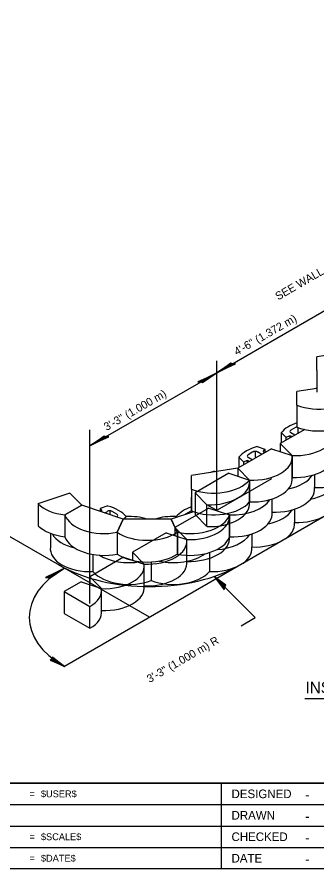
# Model space of a CAD drawing. Extents: x -313 to 1047, y -988 to -455.
# Drawn here: x -196.9 to -127.1, y -884.7 to -686.2 of the extents above; entities that cross this region are included whole.
import ezdxf

# ---------------------------------------------------------------- set-up
doc = ezdxf.new("R2010")
doc.units = 0
for name, color, linetype in [('Design_EX_Roadway Dimensions', 7, 'Continuous'), ('Design_EX_Roadway Notes', 7, 'Continuous'), ('Design_PR_Sidewalk', 7, 'Continuous'), ('Sheets_50 Reference Boundary', 7, 'Continuous'), ('Sheets_General Details', 7, 'Continuous')]:
    doc.layers.add(name, color=color, linetype=linetype)

msp = doc.modelspace()

# ---------------------------------------------------------------- linework, layer by layer
at = {"layer": 'Design_EX_Roadway Dimensions'}
for p, q in [((-150.42, -769.1), (-121.2, -752.23)), ((-150.42, -801.14), (-150.42, -766.29)), ((-179.92, -786.13), (-150.42, -769.1)), ((-179.92, -822.85), (-179.92, -782.39))]:
    msp.add_line(p, q, dxfattribs=at)
for points in [[(-146.67, -766.98), (-147.12, -766.87), (-148.55, -767.85), (-150.42, -769.1), (-148.09, -767.96), (-146.02, -766.98), (-146.67, -766.98), (-147.05, -766.95), (-149.06, -768.33), (-146.43, -767.07), (-147.05, -767.13), (-148.02, -767.72), (-146.97, -767.22)], [(-154.17, -771.22), (-153.73, -771.34), (-152.29, -770.35), (-150.42, -769.1), (-152.75, -770.25), (-154.84, -771.22), (-154.17, -771.22), (-153.79, -771.25), (-151.78, -769.88), (-154.42, -771.12), (-153.8, -771.08), (-152.82, -770.47), (-153.87, -770.99)], [(-176.17, -784.01), (-176.62, -783.9), (-178.05, -784.88), (-179.92, -786.13), (-177.59, -784.99), (-175.51, -784.01), (-176.17, -784.01), (-176.55, -783.98), (-178.56, -785.36), (-175.93, -784.11), (-176.55, -784.16), (-177.52, -784.75), (-176.47, -784.25)], [(-189.62, -816.79), (-189.17, -816.9), (-187.73, -815.91), (-185.86, -814.66), (-188.2, -815.81), (-190.28, -816.79), (-189.62, -816.79), (-189.23, -816.81), (-187.23, -815.44), (-189.86, -816.68), (-189.24, -816.64), (-188.27, -816.03), (-189.32, -816.55)], [(-188.85, -835.77), (-189.2, -836.09), (-187.72, -836.72), (-185.86, -837.55), (-187.37, -836.39), (-188.65, -835.34), (-188.85, -835.77), (-189.01, -836.02), (-186.96, -836.91), (-188.57, -835.58), (-188.69, -835.97), (-187.81, -836.41), (-188.47, -835.88)]]:
    msp.add_lwpolyline(points, dxfattribs=at)
msp.add_ellipse((-166.04, -826.1), major_axis=(-28.04, 0), ratio=0.57735, start_param=5.497787, end_param=7.068583, dxfattribs=at)
at = {"layer": 'Design_EX_Roadway Notes'}
for p, q in [((-150.15, -811.48), (-150.15, -811.48)), ((-167.29, -813.68), (-167.29, -813.68)), ((-160.07, -812.12), (-160.07, -812.12)), ((-157.37, -813.05), (-157.37, -813.05)), ((-169.99, -817.84), (-169.99, -817.84)), ((-160.07, -817.21), (-160.07, -817.21)), ((-141.43, -826.15), (-150.99, -816.56)), ((-177.21, -819.4), (-177.21, -819.4)), ((-169.99, -822.93), (-169.99, -822.93)), ((-177.21, -824.49), (-177.21, -824.49)), ((-144.71, -828.05), (-141.43, -826.15))]:
    msp.add_line(p, q, dxfattribs=at)
msp.add_lwpolyline([(-148.56, -819.08), (-148.27, -818.62), (-149.47, -817.74), (-150.99, -816.56), (-149.75, -818.19), (-148.72, -819.68), (-148.56, -819.08), (-148.42, -818.72), (-150.09, -817.46), (-148.78, -819.35), (-148.7, -818.79), (-149.41, -818.16), (-148.87, -818.91)], dxfattribs=at)
at = {"layer": 'Design_PR_Sidewalk'}
for p, q in [((-34.11, -749.75), (-185.86, -837.55)), ((-116.3, -763.7), (-127.09, -765.36)), ((-127.09, -768.55), (-127.09, -765.36)), ((-127.09, -768.55), (-127.09, -773.64)), ((-127.09, -772.74), (-131.78, -773.47)), ((-131.78, -776.66), (-131.78, -773.47)), ((-131.78, -776.66), (-131.78, -776.66)), ((-131.78, -776.66), (-131.78, -781.75)), ((-132.08, -781.82), (-133.2, -782.47)), ((-131.78, -781.75), (-131.78, -781.75)), ((-131.56, -781.83), (-131.56, -783.29)), ((-129.88, -782.32), (-135.61, -785.62)), ((-135.38, -783.02), (-134.31, -784.09)), ((-135.38, -783.02), (-135.38, -785.49)), ((-134.31, -784.09), (-133.65, -783.86)), ((-134.31, -784.09), (-134.31, -784.88)), ((-133.43, -783.85), (-133.43, -784.36)), ((-132.21, -783.66), (-133.2, -783.1)), ((-132.9, -784.06), (-133.17, -783.9)), ((-130.02, -782.4), (-130.35, -782.21)), ((-132.84, -788.39), (-135.61, -785.62)), ((-135.61, -785.62), (-135.61, -787.47)), ((-137.64, -786.79), (-145.53, -791.35)), ((-141.99, -787.55), (-143.1, -788.2)), ((-141.47, -787.45), (-141.47, -789)), ((-141.03, -786.3), (-139.19, -786.92)), ((-139.94, -788.12), (-140.9, -787.56)), ((-139.19, -786.92), (-139.58, -787.29)), ((-139.25, -787.72), (-139.51, -787.58)), ((-139.19, -786.92), (-139.19, -787.77)), ((-139.19, -786.92), (-139.19, -786.92)), ((-137.64, -786.79), (-132.84, -788.39)), ((-145.28, -788.75), (-144.21, -789.82)), ((-145.28, -788.75), (-145.28, -791.21)), ((-144.21, -789.82), (-143.56, -789.59)), ((-144.21, -789.82), (-144.21, -790.59)), ((-143.34, -789.58), (-143.34, -790.08)), ((-142.13, -789.38), (-143.1, -788.83)), ((-142.82, -789.78), (-143.08, -789.63)), ((-132.84, -788.39), (-132.84, -793.48)), ((-132.84, -788.39), (-132.84, -788.39)), ((-132.84, -793.48), (-132.84, -788.39)), ((-145.54, -791.35), (-156.32, -793.02)), ((-150.93, -792.03), (-150.62, -792.13)), ((-145.54, -791.35), (-142.77, -794.12)), ((-142.77, -794.12), (-145.53, -791.35)), ((-145.53, -791.35), (-145.53, -793.19)), ((-156.31, -796.21), (-156.32, -793.02)), ((-147.56, -792.51), (-155.45, -797.07)), ((-150.27, -801.04), (-137.61, -793.74)), ((-147.56, -792.51), (-142.77, -794.12)), ((-132.84, -793.48), (-132.84, -793.48)), ((-127.64, -792.8), (-127.64, -795.85)), ((-142.77, -799.21), (-142.77, -794.12)), ((-142.77, -794.12), (-142.77, -794.12)), ((-142.77, -794.12), (-142.77, -799.21)), ((-142.77, -794.12), (-142.77, -794.12)), ((-142.77, -799.21), (-142.77, -794.12)), ((-127.65, -794.62), (-127.65, -795.85)), ((-184.63, -797.18), (-192.02, -799.64)), ((-181.83, -799.97), (-184.63, -797.18)), ((-156.31, -796.21), (-156.31, -796.21)), ((-156.31, -796.21), (-156.31, -801.31)), ((-152.68, -799.84), (-155.45, -797.07)), ((-155.45, -797.07), (-155.45, -802.16)), ((-148.72, -796.94), (-148.72, -796.94)), ((-192.02, -799.64), (-192.02, -799.64)), ((-192.01, -799.64), (-192.01, -804.73)), ((-185.75, -802.23), (-181.83, -799.96)), ((-181.83, -799.97), (-185.75, -802.23)), ((-172.16, -803.19), (-181.83, -799.96)), ((-156.31, -801.3), (-156.32, -798.11)), ((-152.68, -799.84), (-152.68, -799.84)), ((-152.68, -804.93), (-152.68, -799.84)), ((-152.38, -800.01), (-150.58, -801.05)), ((-145.47, -798.27), (-145.47, -798.27)), ((-142.77, -799.21), (-142.77, -799.21)), ((-142.77, -799.21), (-142.77, -799.21)), ((-137.55, -798.52), (-137.55, -801.58)), ((-175.74, -800.14), (-177.58, -800.76)), ((-177.58, -800.76), (-177.58, -800.76)), ((-177.58, -800.76), (-177.19, -801.14)), ((-177.58, -800.76), (-177.58, -801.38)), ((-177.34, -801.47), (-177.26, -801.42)), ((-176.46, -801.75), (-175.87, -801.41)), ((-175.74, -800.14), (-175.74, -800.14)), ((-175.29, -801.31), (-175.29, -802.14)), ((-173.67, -802.05), (-174.78, -801.4)), ((-174.23, -801.72), (-174.23, -801.72)), ((-173.27, -801.17), (-173.27, -801.17)), ((-155.85, -801.47), (-161.02, -803.19)), ((-152.24, -800.63), (-160.13, -805.19)), ((-158.08, -801.17), (-158.08, -801.17)), ((-156.57, -801.4), (-157.68, -802.05)), ((-157.13, -801.72), (-157.13, -801.72)), ((-156.31, -801.3), (-156.31, -801.3)), ((-156.05, -801.4), (-156.05, -801.53)), ((-152.24, -800.63), (-147.45, -802.23)), ((-147.45, -802.23), (-148.02, -801.91)), ((-132.33, -800.88), (-132.33, -803.96)), ((-132.32, -800.88), (-132.32, -803.96)), ((-185.75, -802.23), (-185.75, -802.23)), ((-185.75, -802.23), (-185.75, -807.32)), ((-173.7, -802.68), (-173.68, -802.67)), ((-173.61, -806.27), (-172.18, -803.19)), ((-172.16, -803.19), (-173.61, -806.27)), ((-161.02, -803.19), (-172.18, -803.19)), ((-171.49, -802.59), (-172.1, -803.19)), ((-171.49, -802.59), (-172.07, -803.19)), ((-171.49, -802.59), (-171.49, -802.59)), ((-171.49, -802.59), (-171.49, -802.59)), ((-168.45, -802.78), (-168.45, -802.78)), ((-162.89, -802.78), (-162.89, -802.78)), ((-159.59, -806.27), (-161.02, -803.19)), ((-161.02, -803.19), (-159.59, -806.27)), ((-159.86, -802.59), (-159.86, -802.59)), ((-159.86, -802.59), (-159.86, -802.59)), ((-159.86, -802.59), (-159.7, -802.75)), ((-159.86, -802.59), (-159.7, -802.75)), ((-152.68, -804.93), (-155.45, -802.16)), ((-148.72, -802.03), (-148.72, -802.03)), ((-147.46, -803.45), (-147.46, -807.31)), ((-147.45, -802.23), (-147.45, -807.31)), ((-147.45, -802.23), (-147.45, -802.23)), ((-147.45, -807.33), (-147.45, -802.23)), ((-145.47, -803.37), (-145.47, -803.37)), ((-192.02, -804.73), (-192.02, -804.73)), ((-181.27, -805.84), (-181.27, -805.84)), ((-157.37, -807.96), (-160.13, -805.19)), ((-160.13, -805.19), (-160.13, -807.03)), ((-152.68, -804.93), (-152.68, -804.93)), ((-151.93, -805.85), (-151.93, -805.85)), ((-166.05, -826.08), (-200.09, -806.42)), ((-189.13, -806.51), (-189.13, -809.69)), ((-185.75, -807.32), (-185.75, -807.32)), ((-173.61, -806.27), (-173.61, -806.27)), ((-173.61, -806.27), (-173.61, -811.36)), ((-162.16, -806.36), (-170.05, -810.91)), ((-162.16, -806.36), (-157.37, -807.96)), ((-159.59, -806.27), (-159.6, -811.36)), ((-159.59, -806.27), (-159.59, -806.27)), ((-159.58, -806.27), (-159.58, -811.36)), ((-157.37, -807.96), (-157.37, -807.96)), ((-157.37, -813.05), (-157.37, -807.96)), ((-150.15, -806.39), (-150.15, -806.39)), ((-147.45, -807.31), (-147.45, -807.31)), ((-147.45, -807.33), (-147.45, -807.33)), ((-142.23, -806.62), (-142.23, -809.69)), ((-142.22, -806.62), (-142.22, -809.69)), ((-189.13, -809.69), (-189.13, -809.69)), ((-186.43, -808.8), (-186.43, -808.8)), ((-166.6, -808.11), (-166.6, -808.11)), ((-142.22, -809.69), (-142.22, -809.69)), ((-181.27, -810.93), (-181.27, -810.93)), ((-179.22, -811.44), (-179.22, -815.42)), ((-173.61, -811.36), (-173.61, -811.36)), ((-167.29, -813.68), (-170.05, -810.91)), ((-170.05, -810.91), (-170.05, -812.76)), ((-159.59, -811.36), (-159.59, -811.36)), ((-152.13, -811), (-152.13, -815.42)), ((-151.93, -810.93), (-151.93, -810.93)), ((-186.43, -813.86), (-186.43, -813.86)), ((-172.08, -812.08), (-179.97, -816.63)), ((-172.08, -812.08), (-167.29, -813.68)), ((-167.29, -818.77), (-167.29, -813.68)), ((-166.6, -813.2), (-166.6, -813.2)), ((-165.67, -813.18), (-165.67, -817.51)), ((-160.36, -813.32), (-160.36, -813.32)), ((-158.06, -813.15), (-158.06, -813.15)), ((-144.92, -813.86), (-144.92, -813.86)), ((-179.22, -815.42), (-179.22, -815.42)), ((-165.67, -815.72), (-165.67, -815.72)), ((-165.66, -815.72), (-165.66, -815.72)), ((-152.13, -815.42), (-152.13, -815.42)), ((-182, -817.8), (-185.95, -820.08)), ((-182, -817.8), (-177.21, -819.4)), ((-177.21, -819.4), (-179.97, -816.63)), ((-179.97, -816.63), (-179.97, -818.48)), ((-165.67, -817.51), (-165.67, -817.51)), ((-165.66, -817.5), (-165.66, -817.5)), ((-177.21, -824.49), (-177.21, -819.4)), ((-173.27, -818.25), (-173.27, -818.25)), ((-167.29, -818.77), (-167.29, -818.77)), ((-158.06, -818.24), (-158.06, -818.24)), ((-185.95, -820.08), (-179.92, -823.56)), ((-185.95, -820.08), (-185.95, -825.17)), ((-179.92, -828.65), (-179.92, -823.56)), ((-185.95, -825.17), (-179.92, -828.65))]:
    msp.add_line(p, q, dxfattribs=at)
for centre, major_axis, start_param, end_param in [((-122.31, -777.31), (-9.31, 0), 5.252444, 5.280875), ((-126.59, -772.2), (-9.31, 0), 0.980476, 2.685408), ((-126.59, -777.29), (-9.31, 0), 0.980476, 2.685408), ((-127.02, -785.39), (-9.31, 0), 5.248625, 5.826131), ((-131.54, -782.15), (-0.775, 0), 5.018742, 5.496407), ((-133.45, -784.06), (-0.388, 0), 3.926991, 5.241636), ((-132.64, -782.78), (0.775, 0), 2.356194, 3.926991), ((-132.21, -783.03), (-9.31, 0), 1.504075, 3.209007), ((-136.93, -791.12), (-9.31, 0), 5.168761, 5.826491), ((-141.45, -787.88), (-0.775, 0), 3.926991, 5.497787), ((-139.23, -787.42), (0.388, 0), 2.616797, 3.926991), ((-132.21, -788.12), (-9.31, 0), 1.504075, 3.209007), ((-143.36, -789.79), (-0.388, 0), 3.926991, 5.241636), ((-142.55, -788.51), (0.775, 0), 2.356194, 3.926991), ((-142.13, -788.75), (-9.31, 0), 1.504075, 3.209007), ((-146.83, -796.86), (-9.31, 0), 5.168644, 5.278912), ((-127.02, -790.49), (-9.31, 0), 1.503942, 3.209007), ((-142.13, -793.84), (-9.31, 0), 1.504075, 3.209007), ((-136.93, -791.13), (-9.31, 0), 1.919292, 2.792501), ((-151.13, -791.75), (-9.31, 0), 0.980476, 2.685408), ((-152.05, -794.48), (-9.31, 0), 1.504075, 3.209007), ((-136.93, -796.22), (-9.31, 0), 1.503942, 3.209007), ((-131.7, -793.51), (-9.31, 0), 1.915484, 2.79887), ((-183.95, -796.95), (-9.31, 0), 0.523876, 1.376411), ((-151.13, -796.84), (-9.31, 0), 0.980548, 2.687133), ((-152.05, -799.57), (-9.31, 0), 1.504075, 3.209007), ((-146.83, -796.86), (-9.31, 0), 1.503712, 2.795507), ((-131.7, -798.6), (-9.31, 0), 1.503942, 3.209007), ((-177.53, -801.26), (0.388, 0), 5.497787, 6.812432), ((-175.33, -801.72), (-0.775, 0), 3.926991, 5.497787), ((-179.85, -804.97), (-9.31, 0), 3.597964, 4.255694), ((-151.51, -804.97), (-9.31, 0), 5.254357, 5.826131), ((-156.03, -801.72), (-0.775, 0), 5.081314, 5.496407), ((-146.83, -801.95), (-9.31, 0), 1.503942, 3.209007), ((-141.61, -799.24), (-9.31, 0), 1.915484, 2.79887), ((-176.62, -801.19), (-9.31, 0), 0.195078, 1.90001), ((-174.22, -802.36), (-0.775, 0), 2.356194, 3.926991), ((-170.86, -807.96), (-9.31, 0), 4.23614, 4.779617), ((-160.49, -807.96), (-9.31, 0), 4.645447, 5.190798), ((-156.58, -801.19), (-9.31, 0), 1.242041, 2.944854), ((-157.13, -802.36), (0.775, 0), 2.354652, 2.557913), ((-156.74, -802.6), (-9.31, 0), 1.504075, 3.209007), ((-141.6, -804.33), (-9.31, 0), 1.503942, 3.209007), ((-183.95, -802.04), (-9.31, 0), 0.523876, 1.376411), ((-179.85, -804.97), (-9.31, 0), 0.323575, 1.172796), ((-176.62, -806.28), (-9.31, 0), 0.195078, 1.90001), ((-166.6, -802.74), (-9.31, 0), 0.718677, 2.423609), ((-166.66, -808.32), (-9.31, 0), 1.504075, 3.209007), ((-156.58, -806.28), (-9.31, 0), 1.242276, 2.947208), ((-156.74, -807.68), (-9.31, 0), 1.504075, 3.209007), ((-151.51, -804.97), (-9.31, 0), 1.688386, 2.79887), ((-179.85, -810.06), (-9.31, 0), 6.216331, 7.921396), ((-151.51, -810.06), (-9.31, 0), 1.503942, 3.209007), ((-170.86, -807.96), (-9.31, 0), 0.746432, 1.857506), ((-166.6, -807.83), (-9.31, 0), 0.718677, 2.423609), ((-160.49, -807.96), (-9.31, 0), 1.198198, 2.476163), ((-166.07, -801.64), (29.91, 0), 3.926991, 5.497787), ((-176.58, -814.04), (-9.31, 0), 1.504075, 3.209007), ((-166.66, -813.41), (-9.31, 0), 1.504075, 3.209007), ((-170.86, -813.05), (-9.31, 0), 0.456744, 2.161809), ((-160.49, -813.05), (-9.31, 0), 0.980343, 2.685408), ((-186.5, -819.76), (-9.31, 0), 2.356304, 3.209007), ((-176.58, -819.13), (-9.31, 0), 1.504075, 3.209007), ((-186.5, -824.85), (-9.31, 0), 2.356304, 3.209007)]:
    msp.add_ellipse(centre, major_axis=major_axis, ratio=0.57735, start_param=start_param, end_param=end_param, dxfattribs=at)
at = {"layer": 'Sheets_50 Reference Boundary'}
msp.add_lwpolyline([(-272.86, -464.73), (357.14, -464.73), (357.14, -864.72), (-272.86, -864.72)], close=True, dxfattribs=at)
at = {"layer": 'Sheets_General Details'}
for p, q in [((-129.9, -845.04), (-35.46, -845.04)), ((-272.86, -864.72), (357.14, -864.72)), ((-149.37, -864.72), (-149.37, -884.72)), ((-213.37, -869.72), (-29.37, -869.72)), ((-213.37, -874.72), (-29.37, -874.72)), ((-213.37, -879.72), (-29.37, -879.72))]:
    msp.add_line(p, q, dxfattribs=at)
msp.add_lwpolyline([(-272.86, -464.72), (357.14, -464.72), (357.14, -884.72), (-272.86, -884.72)], close=True, dxfattribs=at)

# ---------------------------------------------------------------- texts
at = {"layer": 'Design_EX_Roadway Dimensions'}
for s, p in [('4\'-6" (1.372 m)', (-145.73, -765.15)), ('3\'-3" (1.000 m)', (-176.04, -782.68))]:
    msp.add_text(s, height=1.8653, rotation=30.0016, dxfattribs=at).set_placement(p)
at = {"layer": 'Design_EX_Roadway Notes'}
for s, rotation, p in [('SEE WALL PROFILE DETAIL SHEETS FOR LENGTHS', 30.0057, (-136.12, -752.27)), ('3\'-3" (1.000 m) R', 29.9687, (-166.02, -841.41))]:
    msp.add_text(s, height=1.8653, rotation=rotation, dxfattribs=at).set_placement(p)
at = {"layer": 'Sheets_General Details'}
for s, height, p in [('INSTALLATION OF COURSES IN RUNNING BOND', 2.6564, (-129.75, -843.77)), ('DESIGNED', 2, (-146.97, -868.22)), ('-', 2.4, (-129.89, -868.62)), ('DRAWN', 2, (-146.97, -873.22)), ('-', 2.4, (-129.89, -873.62)), ('CHECKED', 2, (-146.97, -878.22)), ('-', 2.4, (-129.89, -878.62)), ('DATE', 2, (-146.97, -883.22)), ('-', 2.4, (-129.89, -883.62))]:
    msp.add_text(s, height=height, dxfattribs=at).set_placement(p)
for s, p in [('=', (-194.02, -868.02)), ('$USER$', (-191.33, -868.02)), ('=', (-194.02, -878.02)), ('$SCALE$', (-191.33, -878.02)), ('$DATE$', (-191.33, -883.02)), ('=', (-194.02, -883.02))]:
    msp.add_text(s, height=1.6, rotation=360, dxfattribs=at).set_placement(p)

doc.saveas('drawing.dxf')
